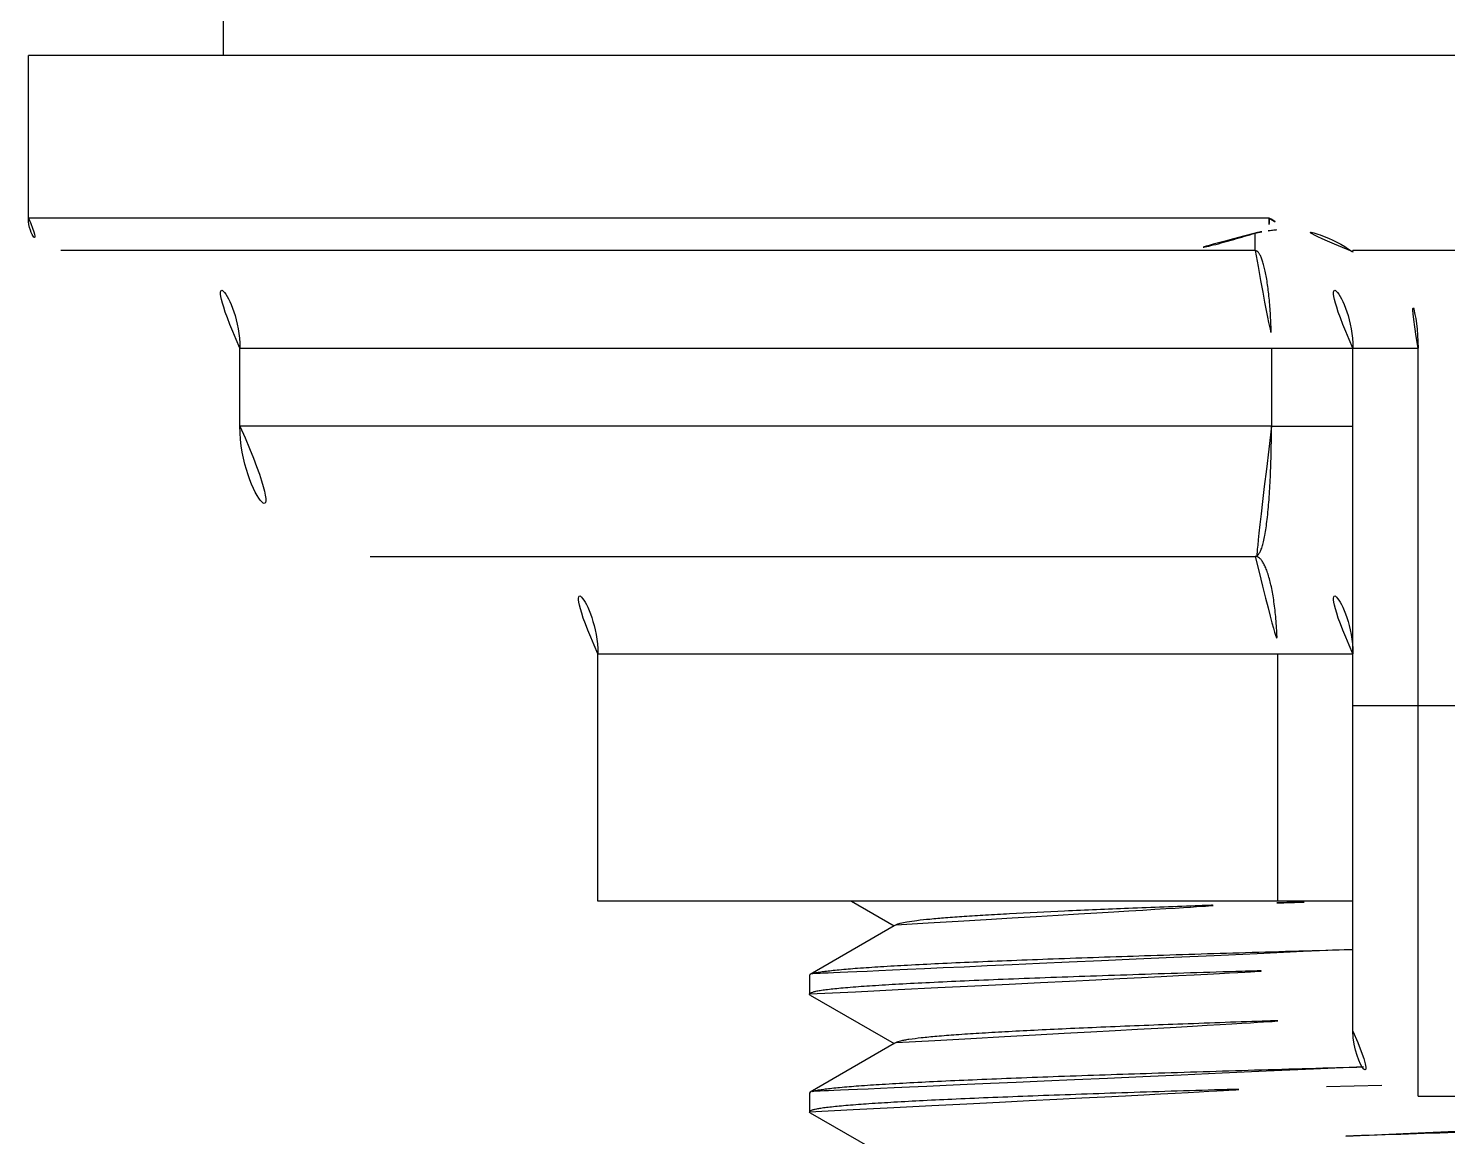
# Model space of a CAD drawing. Extents: x 16296660632 to 16296672714, y -37409619871 to -37409617455.
# Drawn here: x 16296672241.04 to 16296672262.84, y -37409617880.37 to -37409617863.33 of the extents above; entities that cross this region are included whole.
import ezdxf

# ---------------------------------------------------------------- set-up
doc = ezdxf.new("R2010")
doc.units = 0
doc.header["$LTSCALE"] = 10
doc.header["$MEASUREMENT"] = 0
doc.layers.get('0').update_dxf_attribs({"linetype": 'CONTINUOUS'})
doc.layers.add('02___PRT_ALL_AXES', color=7, linetype='CONTINUOUS')

msp = doc.modelspace()

# ---------------------------------------------------------------- linework, layer by layer
at = {"color": 7, "linetype": 'Continuous'}
for p, q in [((16296672254.367741, -37409617866.245247), (16296672241.036329, -37409617866.245247)), ((16296672260.10128, -37409617866.245369), (16296672254.367741, -37409617866.245247)), ((16296672259.886339, -37409617866.745247), (16296672259.886339, -37409617866.477943)), ((16296672259.886339, -37409617866.745247), (16296672241.536329, -37409617866.745247)), ((16296672261.386339, -37409617866.768257), (16296672261.386339, -37409617866.745247)), ((16296672265.186331, -37409617866.745247), (16296672261.386339, -37409617866.745247)), ((16296672244.286329, -37409617868.245247), (16296672262.386339, -37409617868.245247)), ((16296672260.135111, -37409617868.245247), (16296672260.135111, -37409617869.445091)), ((16296672261.386339, -37409617878.745247), (16296672261.386339, -37409617868.245247)), ((16296672262.386339, -37409617879.745247), (16296672262.386339, -37409617868.245247)), ((16296672260.135111, -37409617869.445091), (16296672244.286329, -37409617869.445236)), ((16296672260.135111, -37409617869.445236), (16296672261.386339, -37409617869.445236)), ((16296672246.286329, -37409617871.445236), (16296672259.886339, -37409617871.445236)), ((16296672249.786329, -37409617872.945236), (16296672261.386339, -37409617872.945236)), ((16296672260.22633, -37409617872.945236), (16296672260.22633, -37409617876.745247)), ((16296672265.186331, -37409617873.745247), (16296672261.386339, -37409617873.745247)), ((16296672261.386339, -37409617876.745247), (16296672249.78639, -37409617876.745247)), ((16296672253.682711, -37409617876.745247), (16296672254.339939, -37409617877.125237)), ((16296672254.339939, -37409617877.125237), (16296672253.04846, -37409617877.871887)), ((16296672254.367741, -37409617877.109169), (16296672254.339939, -37409617877.125237)), ((16296672253.04846, -37409617877.871887), (16296672253.036329, -37409617877.885902)), ((16296672253.036329, -37409617878.174583), (16296672253.03664, -37409617878.172348)), ((16296672253.04846, -37409617878.188591), (16296672253.036329, -37409617878.174583)), ((16296672253.04846, -37409617878.188591), (16296672254.339939, -37409617878.935242)), ((16296672254.339939, -37409617878.935242), (16296672253.04846, -37409617879.681892)), ((16296672254.367741, -37409617878.919167), (16296672254.339939, -37409617878.935242)), ((16296672253.04846, -37409617879.681892), (16296672253.036329, -37409617879.695908)), ((16296672260.980721, -37409617879.597427), (16296672261.8318, -37409617879.573097)), ((16296672262.386339, -37409617879.745247), (16296672264.186331, -37409617879.745247)), ((16296672253.036329, -37409617879.984581), (16296672253.03665, -37409617879.98233)), ((16296672253.04846, -37409617879.998596), (16296672253.036329, -37409617879.984581)), ((16296672253.04846, -37409617879.998596), (16296672254.339939, -37409617880.745247))]:
    msp.add_line(p, q, dxfattribs=at)
for centre, radius, start, end in [((16296672241.536329, -37409617866.245247), 0.5, 180, 270), ((16296672242.786329, -37409617868.245247), 1.5, 0, 90), ((16296672259.886339, -37409617868.245247), 1.5, 0, 90), ((16296672260.26226, -37409617868.305183), 1.904116, 53.8187786, 54.1708815), ((16296672259.886339, -37409617868.245247), 2.5, 0, 36.8698539), ((16296672246.286329, -37409617869.445236), 2, 180, 270), ((16296672248.286329, -37409617872.945236), 1.5, 0, 90), ((16296672259.886339, -37409617872.945236), 1.5, 0, 90), ((16296672262.386339, -37409617878.745247), 1, 180, 270)]:
    msp.add_arc(centre, radius, start, end, dxfattribs=at)
for points, knots in [([(16296672260.101061, -37409617866.245369), (16296672260.10107, -37409617866.262306), (16296672260.099739, -37409617866.32811), (16296672260.09338, -37409617866.393867), (16296672260.085091, -37409617866.442032)], [0, 0, 0, 0, 0.25740171, 1, 1, 1, 1]), ([(16296672259.886339, -37409617866.477943), (16296672259.776649, -37409617866.509163), (16296672259.56237, -37409617866.572197), (16296672259.15626, -37409617866.686577), (16296672258.848989, -37409617866.745247), (16296672258.649521, -37409617866.745247)], [0, 0, 0, 0, 0.269814345, 0.528094423, 1, 1, 1, 1]), ([(16296672259.886339, -37409617866.477943), (16296672259.90238, -37409617866.473373), (16296672259.967661, -37409617866.456612), (16296672260.034571, -37409617866.446281), (16296672260.085091, -37409617866.442032)], [0, 0, 0, 0, 0.247624457, 1, 1, 1, 1]), ([(16296672260.085091, -37409617866.442032), (16296672260.10673, -37409617866.440224), (16296672260.191099, -37409617866.43158), (16296672260.27516, -37409617866.414864), (16296672260.334881, -37409617866.394287)], [0, 0, 0, 0, 0.25583321, 1, 1, 1, 1]), ([(16296672261.376869, -37409617866.761383), (16296672261.22583, -37409617866.652328), (16296672260.890631, -37409617866.477867), (16296672260.52029, -37409617866.40477), (16296672260.334881, -37409617866.394287)], [0, 0, 0, 0, 0.500785696, 1, 1, 1, 1]), ([(16296672259.886339, -37409617866.745247), (16296672259.89481, -37409617866.745247), (16296672259.91407, -37409617866.7519), (16296672259.93824, -37409617866.775963), (16296672259.96146, -37409617866.812752), (16296672259.98391, -37409617866.862831), (16296672260.00555, -37409617866.925903), (16296672260.026119, -37409617867.001556), (16296672260.04546, -37409617867.089088), (16296672260.070391, -37409617867.226799), (16296672260.096121, -37409617867.421959), (16296672260.11832, -37409617867.67823), (16296672260.13204, -37409617867.9562), (16296672260.135111, -37409617868.147697), (16296672260.135111, -37409617868.245247)], [0, 0, 0, 0, 0.016343064, 0.037182548, 0.0647768, 0.099926946, 0.142812264, 0.193305323, 0.251078606, 0.315704584, 0.463220946, 0.630617199, 0.811817137, 1, 1, 1, 1]), ([(16296672260.13512, -37409617869.445091), (16296672260.135111, -37409617869.5783), (16296672260.132469, -37409617869.83905), (16296672260.12052, -37409617870.21624), (16296672260.10078, -37409617870.560997), (16296672260.07723, -37409617870.821442), (16296672260.053591, -37409617871.003372), (16296672260.034981, -37409617871.117493), (16296672260.0147, -37409617871.215286), (16296672259.992889, -37409617871.296143), (16296672259.9697, -37409617871.359848), (16296672259.94504, -37409617871.406281), (16296672259.91852, -37409617871.436813), (16296672259.896099, -37409617871.445236), (16296672259.886339, -37409617871.445236)], [0, 0, 0, 0, 0.194704546, 0.381112627, 0.551533297, 0.699388763, 0.763213079, 0.819650956, 0.868349995, 0.909132454, 0.941980468, 0.967205232, 0.985726972, 1, 1, 1, 1]), ([(16296672259.886339, -37409617871.445236), (16296672259.89769, -37409617871.445236), (16296672259.922359, -37409617871.451103), (16296672259.95611, -37409617871.474716), (16296672259.988319, -37409617871.511803), (16296672260.01932, -37409617871.562111), (16296672260.049049, -37409617871.625381), (16296672260.089081, -37409617871.733017), (16296672260.132271, -37409617871.896294), (16296672260.173, -37409617872.121407), (16296672260.20335, -37409617872.377937), (16296672260.22213, -37409617872.656059), (16296672260.22633, -37409617872.847679), (16296672260.22633, -37409617872.945236)], [0, 0, 0, 0, 0.021403434, 0.046189416, 0.076504768, 0.113386409, 0.157226666, 0.208051199, 0.329616968, 0.474856922, 0.638937121, 0.816144126, 1, 1, 1, 1]), ([(16296672254.36775, -37409617877.109169), (16296672254.375311, -37409617877.104797), (16296672254.39514, -37409617877.096947), (16296672254.45042, -37409617877.081497), (16296672254.54921, -37409617877.063911), (16296672254.702101, -37409617877.043663), (16296672254.900391, -37409617877.0233), (16296672255.142969, -37409617877.002693), (16296672255.428631, -37409617876.98201), (16296672255.755859, -37409617876.961258), (16296672256.27001, -37409617876.932152), (16296672257.00193, -37409617876.896584), (16296672257.976021, -37409617876.8554), (16296672259.06233, -37409617876.814102), (16296672259.82168, -37409617876.787361), (16296672260.216339, -37409617876.773811)], [0, 0, 0, 0, 0.00446833, 0.010830405, 0.029375845, 0.055711867, 0.089758901, 0.131347304, 0.180279657, 0.236296866, 0.299109867, 0.443772777, 0.611230044, 0.797952347, 1, 1, 1, 1]), ([(16296672260.216339, -37409617876.773811), (16296672260.28591, -37409617876.771423), (16296672260.567539, -37409617876.761803), (16296672260.84919, -37409617876.752327), (16296672261.061251, -37409617876.745262)], [0, 0, 0, 0, 0.24703895, 1, 1, 1, 1]), ([(16296672261.38019, -37409617877.487289), (16296672260.831369, -37409617877.502991), (16296672259.76663, -37409617877.533897), (16296672258.23321, -37409617877.581177), (16296672257.03614, -37409617877.621643), (16296672256.159081, -37409617877.654579), (16296672255.57266, -37409617877.678436), (16296672255.03993, -37409617877.702271), (16296672254.56456, -37409617877.726051), (16296672254.14987, -37409617877.749741), (16296672253.798731, -37409617877.773331), (16296672253.54706, -37409617877.793877), (16296672253.37936, -37409617877.81086), (16296672253.279209, -37409617877.822701), (16296672253.19648, -37409617877.83448), (16296672253.131149, -37409617877.846092), (16296672253.083509, -37409617877.85759), (16296672253.057739, -37409617877.866547), (16296672253.048479, -37409617877.871887)], [0, 0, 0, 0, 0.197361758, 0.38290019, 0.551471558, 0.627910598, 0.698395913, 0.762441457, 0.819601901, 0.869485847, 0.911749274, 0.946107722, 0.960248117, 0.972335853, 0.982354393, 0.99029275, 0.996159451, 1, 1, 1, 1]), ([(16296672253.03664, -37409617878.172348), (16296672253.03824, -37409617878.166603), (16296672253.054831, -37409617878.156052), (16296672253.086519, -37409617878.145393), (16296672253.13814, -37409617878.133301), (16296672253.207439, -37409617878.121437), (16296672253.29567, -37409617878.109253), (16296672253.402189, -37409617878.097069), (16296672253.52702, -37409617878.084808), (16296672253.729191, -37409617878.067436), (16296672254.025631, -37409617878.046257), (16296672254.432199, -37409617878.021881), (16296672254.904181, -37409617877.997421), (16296672255.438101, -37409617877.972893), (16296672256.030041, -37409617877.948318), (16296672256.6756, -37409617877.923714), (16296672257.370041, -37409617877.899078), (16296672258.378481, -37409617877.865417), (16296672259.72007, -37409617877.823936), (16296672260.815041, -37409617877.79213), (16296672261.38023, -37409617877.775963)], [0, 0, 0, 0, 0.002139024, 0.006222953, 0.012461226, 0.02089799, 0.031538938, 0.044370555, 0.05937431, 0.076529292, 0.117167125, 0.16598825, 0.222643222, 0.286714385, 0.357734426, 0.435179003, 0.518478142, 0.607016155, 0.797157416, 1, 1, 1, 1]), ([(16296672254.36775, -37409617878.919167), (16296672254.3764, -37409617878.914169), (16296672254.39962, -37409617878.905418), (16296672254.442089, -37409617878.89418), (16296672254.49909, -37409617878.882797), (16296672254.60363, -37409617878.866013), (16296672254.77009, -37409617878.846046), (16296672255.011749, -37409617878.823227), (16296672255.307961, -37409617878.800278), (16296672255.656799, -37409617878.777184), (16296672256.055941, -37409617878.754028), (16296672256.5028, -37409617878.73082), (16296672256.9944, -37409617878.707573), (16296672257.7297, -37409617878.675491), (16296672258.734131, -37409617878.636063), (16296672260.022779, -37409617878.589996), (16296672260.918421, -37409617878.559937), (16296672261.38069, -37409617878.544678)], [0, 0, 0, 0, 0.004266038, 0.010505716, 0.018764417, 0.029054675, 0.055698726, 0.090301556, 0.132664991, 0.182509888, 0.239523695, 0.303325422, 0.373505144, 0.449595408, 0.617482309, 0.802573486, 1, 1, 1, 1]), ([(16296672261.550579, -37409617879.292427), (16296672260.99246, -37409617879.308342), (16296672259.9086, -37409617879.339684), (16296672258.346371, -37409617879.387543), (16296672257.125179, -37409617879.428497), (16296672256.229469, -37409617879.461838), (16296672255.63006, -37409617879.486008), (16296672255.0853, -37409617879.510132), (16296672254.599051, -37409617879.53421), (16296672254.17477, -37409617879.558189), (16296672253.815479, -37409617879.582077), (16296672253.55797, -37409617879.602898), (16296672253.386419, -37409617879.620087), (16296672253.284, -37409617879.632072), (16296672253.19944, -37409617879.643997), (16296672253.132721, -37409617879.655746), (16296672253.084141, -37409617879.667397), (16296672253.05789, -37409617879.676468), (16296672253.048479, -37409617879.681892)], [0, 0, 0, 0, 0.196687366, 0.381972104, 0.550585195, 0.627117575, 0.697724099, 0.761907642, 0.819208396, 0.869226009, 0.911604896, 0.94605391, 0.960227437, 0.972339295, 0.982372574, 0.990315686, 0.996176379, 1, 1, 1, 1]), ([(16296672253.03665, -37409617879.98233), (16296672253.038191, -37409617879.976807), (16296672253.053789, -37409617879.966553), (16296672253.0839, -37409617879.956169), (16296672253.132669, -37409617879.944427), (16296672253.19817, -37409617879.932899), (16296672253.2815, -37409617879.921066), (16296672253.382111, -37409617879.909241), (16296672253.500019, -37409617879.897331), (16296672253.691019, -37409617879.88047), (16296672253.971201, -37409617879.859894), (16296672254.355659, -37409617879.83622), (16296672254.802349, -37409617879.812469), (16296672255.308149, -37409617879.788643), (16296672255.869551, -37409617879.764778), (16296672256.482639, -37409617879.740883), (16296672257.14316, -37409617879.716957), (16296672258.10504, -37409617879.684242), (16296672259.38899, -37409617879.643913), (16296672260.437981, -37409617879.613091), (16296672260.980721, -37409617879.597427)], [0, 0, 0, 0, 0.002158852, 0.006232196, 0.012434874, 0.020813505, 0.031373591, 0.044104682, 0.05899175, 0.076014768, 0.116345489, 0.164830283, 0.221133767, 0.284872647, 0.355601219, 0.432833952, 0.516032378, 0.604617276, 0.795435032, 1, 1, 1, 1]), ([(16296672261.277081, -37409617880.358101), (16296672261.919621, -37409617880.33683), (16296672263.20595, -37409617880.295319), (16296672265.107031, -37409617880.234062), (16296672266.652781, -37409617880.182037), (16296672267.824011, -37409617880.139572), (16296672268.628691, -37409617880.108467), (16296672269.370119, -37409617880.077431), (16296672270.03953, -37409617880.04644), (16296672270.62899, -37409617880.015579), (16296672271.13154, -37409617879.98484), (16296672271.49312, -37409617879.958076), (16296672271.73447, -37409617879.935944), (16296672271.87842, -37409617879.920517), (16296672271.996901, -37409617879.905159), (16296672272.08983, -37409617879.890099), (16296672272.15657, -37409617879.875137), (16296672272.19244, -37409617879.863541), (16296672272.20492, -37409617879.856323)], [0, 0, 0, 0, 0.176211214, 0.352758597, 0.521341203, 0.600129654, 0.673995427, 0.742062208, 0.803528256, 0.857670695, 0.903849088, 0.941529152, 0.957041904, 0.970279463, 0.98120398, 0.989794246, 0.996047981, 1, 1, 1, 1])]:
    msp.add_open_spline(points, degree=3, knots=knots, dxfattribs=at)
msp.add_open_spline([(16296672260.10128, -37409617866.245369), (16296672260.18037, -37409617866.293022), (16296672260.25853, -37409617866.342346), (16296672260.334881, -37409617866.394287)], degree=3, dxfattribs=at)
at = {"layer": '02___PRT_ALL_AXES', "color": 7, "linetype": 'Continuous'}
for p, q in [((16296672244.036329, -37409617863.745247), (16296672244.036329, -37409617861.745247)), ((16296672241.036329, -37409617866.245247), (16296672241.036329, -37409617863.745247)), ((16296672285.536289, -37409617863.745247), (16296672241.036381, -37409617863.745247)), ((16296672244.286329, -37409617869.445236), (16296672244.286329, -37409617868.245247)), ((16296672249.786329, -37409617876.745247), (16296672249.786329, -37409617872.945236)), ((16296672253.036329, -37409617877.885902), (16296672253.036329, -37409617878.174583)), ((16296672253.036329, -37409617879.695908), (16296672253.036329, -37409617879.984581))]:
    msp.add_line(p, q, dxfattribs=at)

doc.saveas('drawing.dxf')
